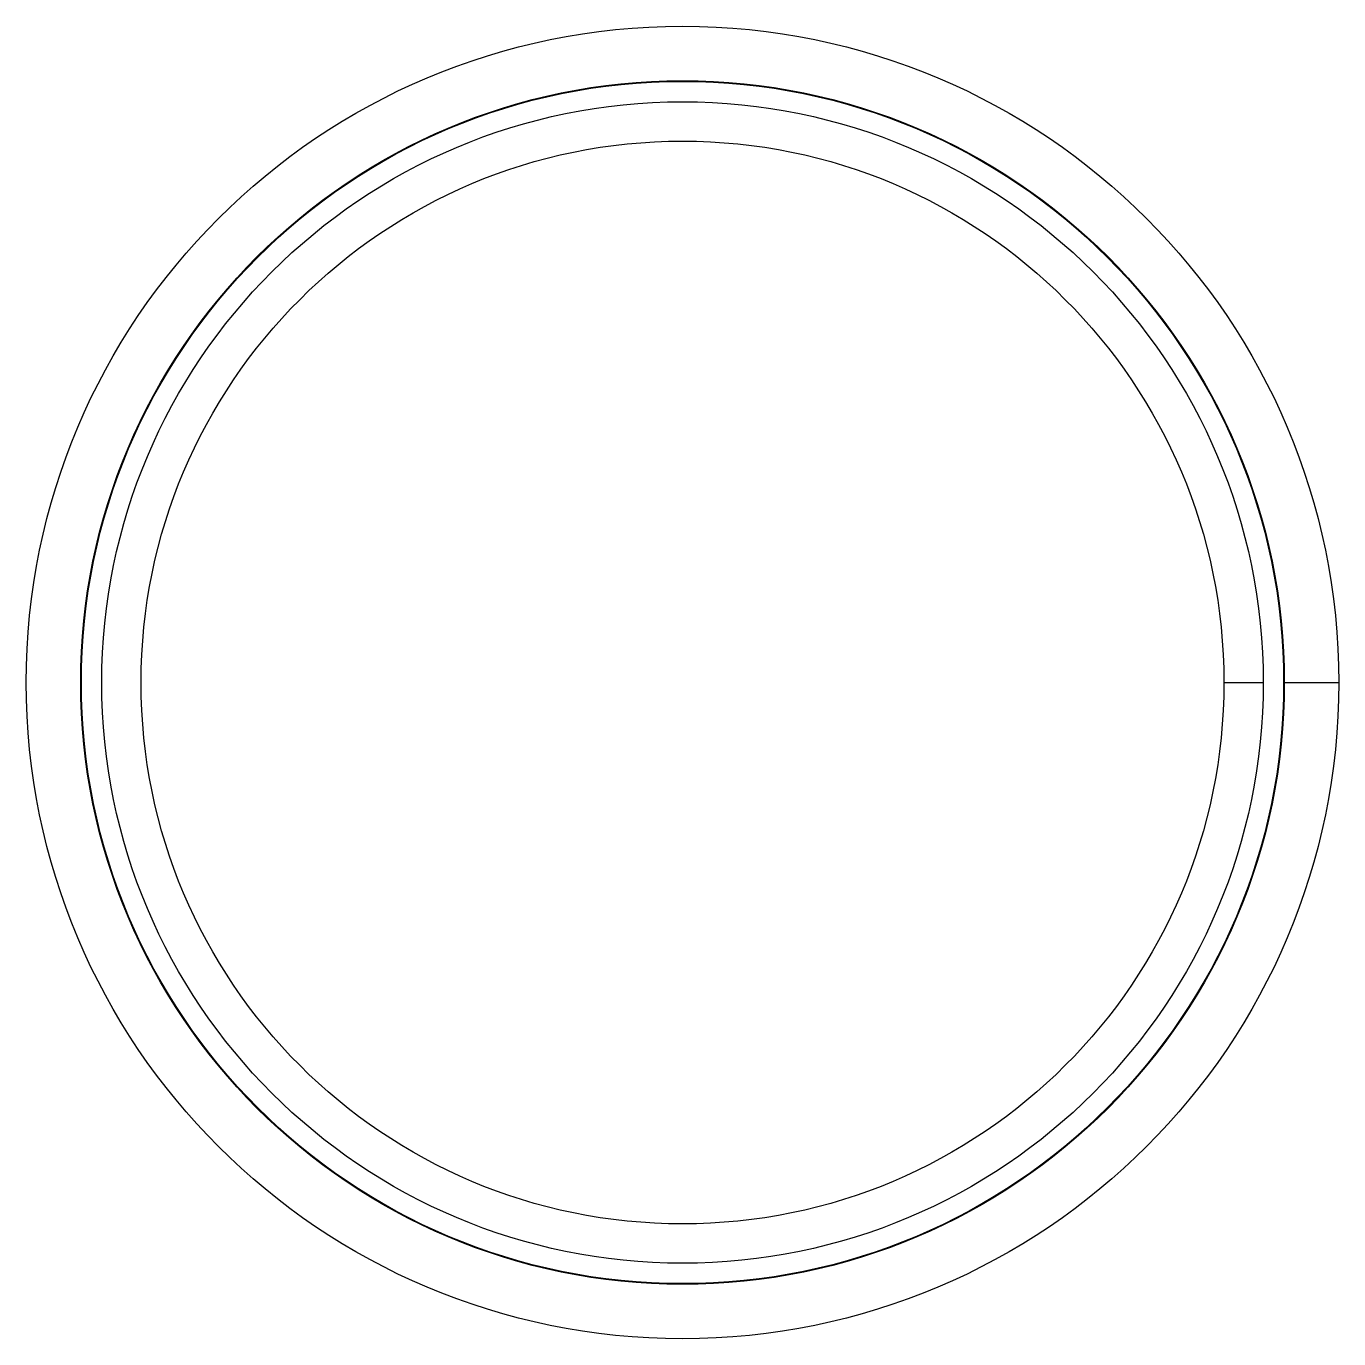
# Model space of a CAD drawing. Extents: x -10 to 10, y -10 to 10.
import ezdxf

# ---------------------------------------------------------------- set-up
doc = ezdxf.new("R2010")
doc.units = 0
doc.layers.get('0').update_dxf_attribs({"linetype": 'continuous'})

# ---------------------------------------------------------------- blocks, each defined once
blk = doc.blocks.new('FUSION001')
at = {"color": 0}
for points in [[(8.25, 0), (8.3, 0), (8.35, 0), (8.4, 0), (8.45, 0), (8.5, 0), (8.55, 0), (8.6, 0), (8.65, 0), (8.7, 0), (8.75, 0), (8.8, 0), (8.85, 0)], [(9.17, 0), (9.22, 0), (9.27, 0), (9.32, 0), (9.37, 0), (9.42, 0), (9.47, 0), (9.52, 0), (9.57, 0), (9.62, 0), (9.67, 0), (9.72, 0), (9.77, 0), (9.82, 0), (9.87, 0), (9.92, 0), (9.97, 0), (10, 0)]]:
    blk.add_lwpolyline(points, dxfattribs=at)
for radius in [10, 9.17, 9.16, 8.85, 8.85, 8.25]:
    blk.add_circle((0, 0), radius, dxfattribs=at)

msp = doc.modelspace()

# ---------------------------------------------------------------- block references
msp.add_blockref('FUSION001', (0, 0))

doc.saveas('drawing.dxf')
